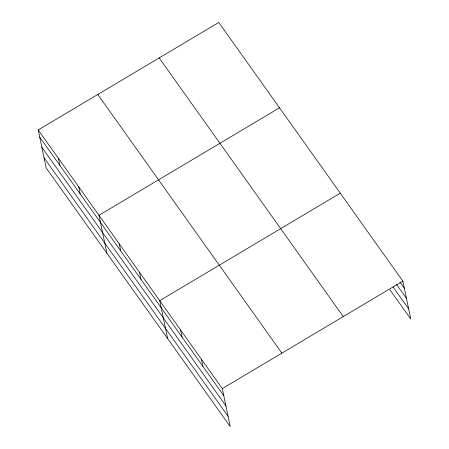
<?xml version="1.0" encoding="UTF-8"?>
<svg xmlns="http://www.w3.org/2000/svg" width="449" height="449" viewBox="0 0 449 449"><rect width="100%" height="100%" fill="white"/><g stroke="black" fill="none" stroke-linecap="round" stroke-linejoin="round"><path stroke-width="0.67" d="M38.227 129.946L222.3 388.604L230.23 426.55L46.152 167.892L38.227 129.946L218.77 22.45L402.848 281.108L410.773 319.054L389.912 289.734M279.519 107.805L98.971 215.307L106.896 253.247M340.263 193.165L159.715 300.662L167.64 338.608M222.3 388.604L402.848 281.108M399.924 282.017L404.336 288.219M396.433 284.301L406.463 298.394M393.004 286.889L408.652 308.878M159.193 57.927L343.266 316.584M97.803 94.475L281.882 353.133M39.708 137.063L223.787 395.721M41.836 147.238L225.914 405.896M44.024 157.717L228.103 416.375M201.438 359.29L202.926 366.406M180.577 329.976L182.064 337.092M139.465 272.212L140.952 279.323M119.215 243.756L120.702 250.873M78.721 186.851L80.208 193.968M58.471 158.402L59.958 165.513"/></g></svg>
